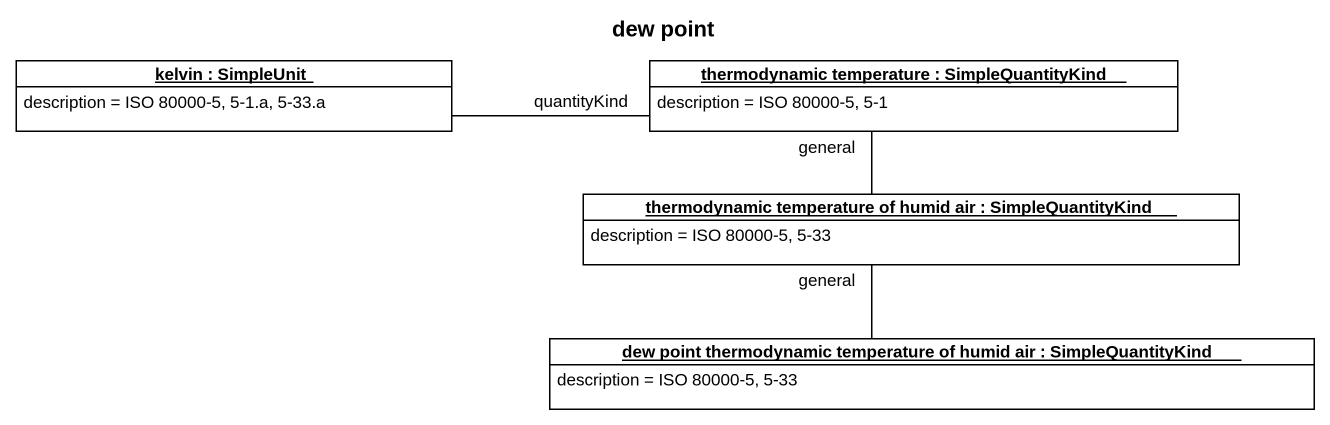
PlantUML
@startuml
title dew point
hide circle
hide empty members
object "kelvin : SimpleUnit" as kelvin #FFFFFF {
  description = ISO 80000-5, 5-1.a, 5-33.a
}
object "thermodynamic temperature : SimpleQuantityKind" as thermodynamic_temperature #FFFFFF {
  description = ISO 80000-5, 5-1
}
object "thermodynamic temperature of humid air : SimpleQuantityKind" as thermodynamic_temperature_2 #FFFFFF {
  description = ISO 80000-5, 5-33
}
object "dew point thermodynamic temperature of humid air : SimpleQuantityKind" as dew_point_thermodynamic #FFFFFF {
  description = ISO 80000-5, 5-33
}
kelvin -right- thermodynamic_temperature : quantityKind
thermodynamic_temperature_2 -up- thermodynamic_temperature : general
dew_point_thermodynamic -up- thermodynamic_temperature_2 : general
@enduml
